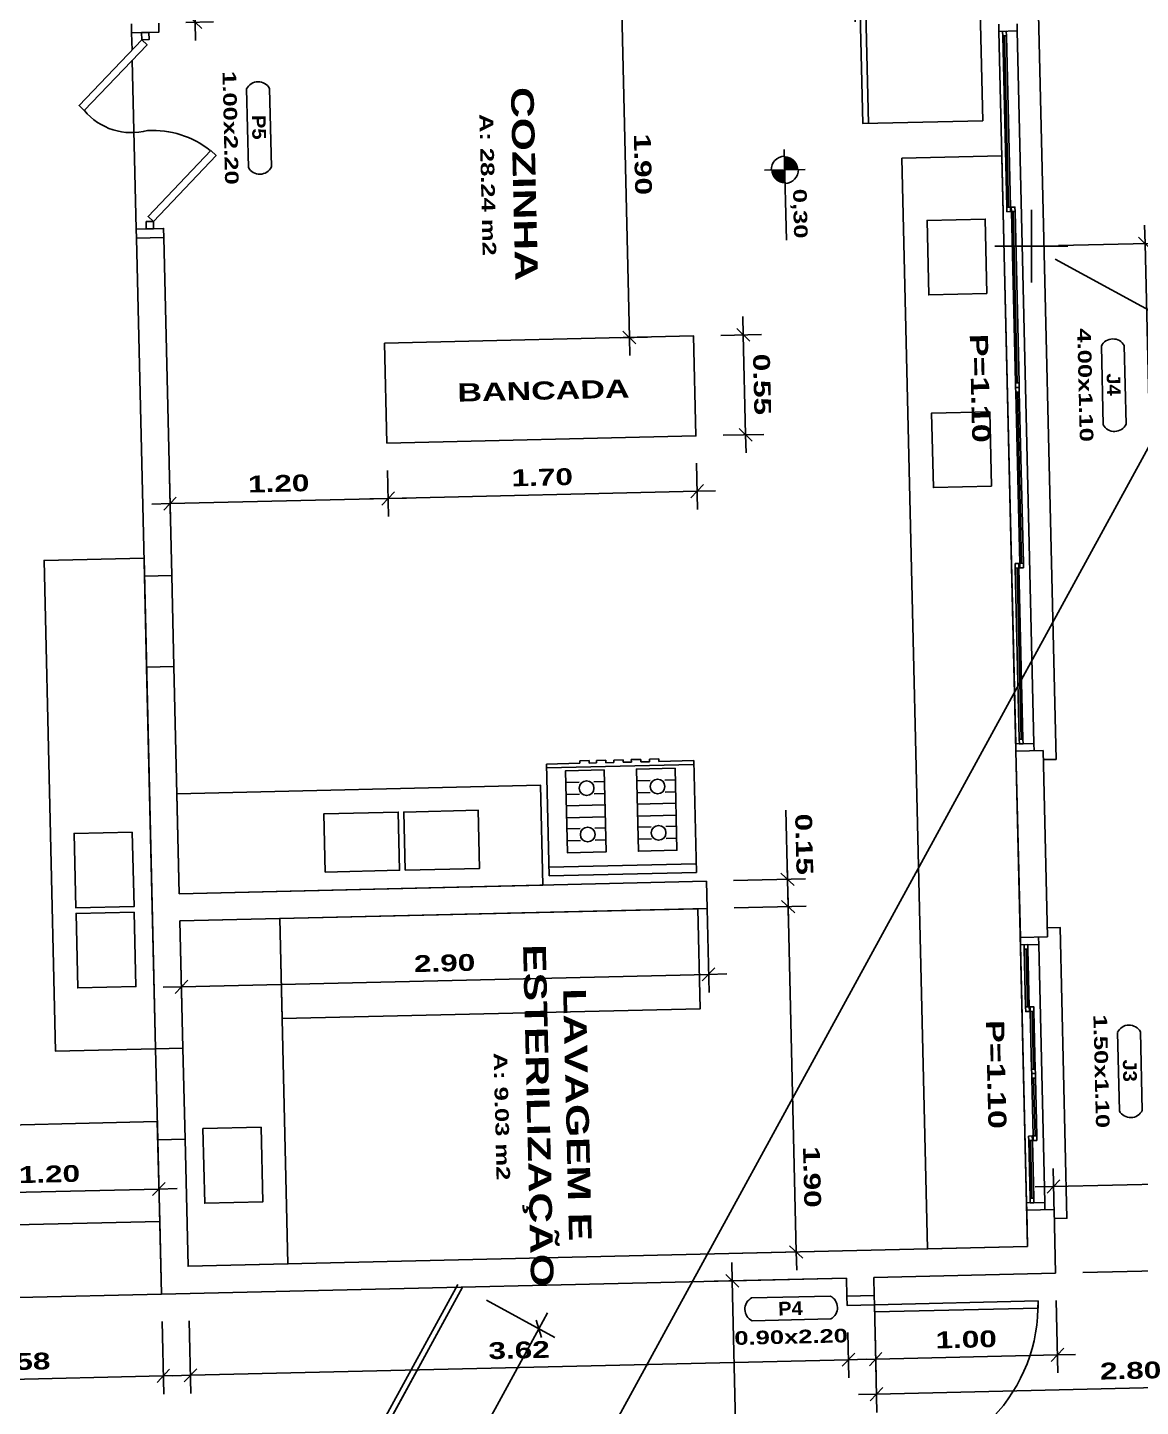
# Model space of a CAD drawing. Extents: x 346 to 515, y 162 to 297.
# Drawn here: x 474.21 to 480.33, y 215.43 to 223.02 of the extents above; entities that cross this region are included whole.
import ezdxf
from ezdxf.enums import TextEntityAlignment as Align

# ---------------------------------------------------------------- set-up
doc = ezdxf.new("R2010")
doc.units = 0
doc.header["$LTSCALE"] = 35
doc.linetypes.add('HIDDEN2', pattern=[4.7625, 3.175, -1.5875])
doc.layers.get('0').update_dxf_attribs({"linetype": 'CONTINUOUS'})
doc.layers.get('DEFPOINTS').update_dxf_attribs({"color": 2, "linetype": 'CONTINUOUS'})
for name, color, linetype in [('COBERTURA', 13, 'HIDDEN2'), ('COTA', 13, 'CONTINUOUS'), ('COTAS_100', 13, 'CONTINUOUS'), ('DIVISORIA', 2, 'CONTINUOUS'), ('EQUIP', 7, 'CONTINUOUS'), ('EQUIP_I', 13, 'CONTINUOUS'), ('ESPECARQ', 2, 'CONTINUOUS'), ('ESQUADRIA', 2, 'CONTINUOUS'), ('LPISO', 234, 'CONTINUOUS'), ('MOBIL_I', 10, 'CONTINUOUS'), ('PAREDE', 6, 'CONTINUOUS'), ('UNIDADE', 4, 'CONTINUOUS'), ('VIDRO', 5, 'CONTINUOUS')]:
    doc.layers.add(name, color=color, linetype=linetype)
doc.styles.add('REGUA100', font='cityb___.ttf', dxfattribs={"width": 1.4})
doc.styles.add('REGUA60', font='cityb___.ttf', dxfattribs={"width": 1.4})
doc.styles.add('REGUA80', font='cityb___.ttf', dxfattribs={"width": 1.4})
doc.dimstyles.get("Standard").update_dxf_attribs({"dimtxt": 0.18, "dimasz": 0.18, "dimexe": 0.18, "dimexo": 0.0625, "dimgap": 0.09, "dimtad": 0, "dimtih": 1, "dimtoh": 1, "dimdec": 4, "dimzin": 0, "dimdsep": 46, "dimtxsty": 'Standard', "dimcen": 0.09, "dimadec": 0, "dimazin": 0, "dimtfac": 1, "dimtdec": 4, "dimtofl": 0, "dimtmove": 0, "dimatfit": 3, "dimfxl": 1, "dimtolj": 1, "dimtzin": 0, "dimarcsym": 0})

# ---------------------------------------------------------------- blocks, each defined once
blk = doc.blocks.new('COTATR')
at = {"color": 6}
blk.add_line((-70.7, -70.7), (70.7, 70.7), dxfattribs=at)
at = {"color": 0, "linetype": 'ByBlock'}
blk.add_line((0, 0), (200, 0), dxfattribs=at)
blk = doc.blocks.new('*D35')
at = {"color": 0, "linetype": 'ByBlock'}
blk.add_line((433.2369, 223.7809), (431.5721, 225.294), dxfattribs=at)
at = {"layer": 'DEFPOINTS', "color": 0, "linetype": 'ByBlock'}
for p in [(431.5721, 225.294), (474.8759, 185.935)]:
    blk.add_point(p, dxfattribs=at)
at = {"color": 0, "linetype": 'ByBlock', "xscale": 0.001, "yscale": 0.001, "zscale": 0.001, "rotation": 137.7321252080714}
blk.add_blockref('COTATR', (431.5721, 225.294), dxfattribs=at)
at = {"color": 2, "linetype": 'ByBlock', "insert": (432.9218, 224.3283), "char_height": 0.185, "attachment_point": 5, "rotation": 317.73213, "style": 'REGUA60'}
blk.add_mtext('\\A1;R58.52', dxfattribs=at)
blk = doc.blocks.new('*D36')
at = {"color": 0, "linetype": 'ByBlock'}
blk.add_line((479.2284, 241.0492), (479.5051, 244.0187), dxfattribs=at)
at = {"layer": 'DEFPOINTS', "color": 0, "linetype": 'ByBlock'}
for p in [(479.5051, 244.0187), (474.1951, 187.0151)]:
    blk.add_point(p, dxfattribs=at)
at = {"color": 0, "linetype": 'ByBlock', "xscale": 0.001, "yscale": 0.001, "zscale": 0.001, "rotation": 84.67818173517274}
blk.add_blockref('COTATR', (479.5051, 244.0187), dxfattribs=at)
at = {"color": 2, "linetype": 'ByBlock', "insert": (479.0926, 241.6448), "char_height": 0.185, "attachment_point": 5, "rotation": 84.67818, "style": 'REGUA60'}
blk.add_mtext('\\A1;R57.25', dxfattribs=at)
blk = doc.blocks.new('INDESQ2')
at = {"color": 0, "linetype": 'ByBlock'}
for p, q in [((4.32, 2.96), (-4.32, 2.96)), ((-4.32, 0.44), (4.32, 0.44))]:
    blk.add_line(p, q, dxfattribs=at)
at = {"color": 0}
for centre, start, end in [((-3.67, 1.7), 117.3654, 242.6346), ((3.67, 1.7), 297.3654, 62.6346)]:
    blk.add_arc(centre, 1.42, start, end, dxfattribs=at)
at = {"style": 'REGUA60', "width": 1.4, "flags": 9}
blk.add_attdef('LOCAL', text='', height=1.5, dxfattribs=at).set_placement((-0.08, -4.35), align=Align.CENTER)
at = {"layer": 'ESPECARQ', "color": 0, "style": 'REGUA60'}
for tag, width, p in [('COD', 1.1, (-0.08, 0.95)), ('DIM', 1.4, (-0.08, -2.17))]:
    blk.add_attdef(tag, text='', height=1.5, dxfattribs=dict(at, width=width)).set_placement(p, align=Align.CENTER)
blk = doc.blocks.new('EQREFR32')
at = {"color": 0}
blk.add_lwpolyline([(30.5, -10), (-30.5, -10), (-30.5, -76), (30.5, -76)], close=True, dxfattribs=at)
at = {"layer": 'EQUIP_I'}
for p, q in [((-30.5, -73), (30.5, -73)), ((-30.5, -79), (-25.5, -79))]:
    blk.add_line(p, q, dxfattribs=at)
blk = doc.blocks.new('*D123')
at = {"color": 0, "linetype": 'ByBlock'}
for p, q in [((481.6646, 216.0588), (481.6786, 215.4668)), ((478.8689, 215.8429), (478.8793, 215.4008)), ((481.6757, 215.5667), (478.8775, 215.5008))]:
    blk.add_line(p, q, dxfattribs=at)
at = {"layer": 'DEFPOINTS', "color": 0, "linetype": 'ByBlock'}
for p in [(481.6611, 216.2088), (478.8654, 215.9928), (478.877, 215.5008)]:
    blk.add_point(p, dxfattribs=at)
at = {"color": 0, "linetype": 'ByBlock', "xscale": 0.0005, "yscale": 0.0005, "zscale": 0.0005}
for p, rotation in [((478.877, 215.5008), 181.3499029972141), ((481.6762, 215.5667), 1.349902997214087)]:
    blk.add_blockref('COTATR', p, dxfattribs=dict(at, rotation=rotation))
at = {"color": 2, "linetype": 'ByBlock', "insert": (480.2743, 215.6303), "char_height": 0.0925, "attachment_point": 5, "rotation": 1.3499, "style": 'REGUA60'}
blk.add_mtext('\\A1;2.80', dxfattribs=at)
blk = doc.blocks.new('*D124')
at = {"color": 0, "linetype": 'ByBlock'}
for p, q in [((475.0974, 215.904), (475.1068, 215.5048)), ((478.719, 215.8393), (478.7248, 215.5901)), ((475.105, 215.6048), (478.722, 215.69))]:
    blk.add_line(p, q, dxfattribs=at)
at = {"layer": 'DEFPOINTS', "color": 0, "linetype": 'ByBlock'}
for p in [(475.0939, 216.054), (478.7154, 215.9893), (478.7225, 215.6901)]:
    blk.add_point(p, dxfattribs=at)
at = {"color": 0, "linetype": 'ByBlock', "xscale": 0.0005, "yscale": 0.0005, "zscale": 0.0005}
for p, rotation in [((478.7225, 215.6901), 1.349902997214041), ((475.1045, 215.6048), 181.3499029972141)]:
    blk.add_blockref('COTATR', p, dxfattribs=dict(at, rotation=rotation))
at = {"color": 2, "linetype": 'ByBlock', "insert": (476.9112, 215.7427), "char_height": 0.0925, "attachment_point": 5, "rotation": 1.3499, "style": 'REGUA60'}
blk.add_mtext('\\A1;3.62', dxfattribs=at)
blk = doc.blocks.new('*D145')
at = {"color": 0, "linetype": 'ByBlock'}
for p, q in [((476.7321, 216.0176), (477.1076, 215.8124)), ((477.0196, 215.8599), (473.4357, 209.3002)), ((473.1477, 209.457), (473.5232, 209.2518))]:
    blk.add_line(p, q, dxfattribs=at)
at = {"layer": 'DEFPOINTS', "color": 0, "linetype": 'ByBlock'}
for p in [(476.6004, 216.0895), (473.016, 209.5289), (473.4354, 209.2998)]:
    blk.add_point(p, dxfattribs=at)
at = {"color": 0, "linetype": 'ByBlock', "xscale": 0.0005, "yscale": 0.0005, "zscale": 0.0005}
for p, rotation in [((477.0198, 215.8604), 61.34990299721299), ((473.4354, 209.2998), 241.349902997213)]:
    blk.add_blockref('COTATR', p, dxfattribs=dict(at, rotation=rotation))
at = {"color": 2, "linetype": 'ByBlock', "insert": (475.1424, 212.6266), "char_height": 0.0925, "attachment_point": 5, "rotation": 61.3499, "style": 'REGUA60'}
blk.add_mtext('\\A1;7.48', dxfattribs=at)
blk = doc.blocks.new('*D152')
at = {"color": 0, "linetype": 'ByBlock'}
for p, q in [((477.9448, 218.1717), (477.9557, 217.7096)), ((475.0456, 218.1034), (475.0565, 217.6413)), ((477.9528, 217.8096), (475.0546, 217.7413))]:
    blk.add_line(p, q, dxfattribs=at)
at = {"layer": 'DEFPOINTS', "color": 0, "linetype": 'ByBlock'}
for p in [(477.9413, 218.3217), (475.0421, 218.2534), (475.0541, 217.7413)]:
    blk.add_point(p, dxfattribs=at)
at = {"color": 0, "linetype": 'ByBlock', "xscale": 0.0005, "yscale": 0.0005, "zscale": 0.0005}
for p, rotation in [((477.9533, 217.8096), 1.349902997214087), ((475.0541, 217.7413), 181.3499029972141)]:
    blk.add_blockref('COTATR', p, dxfattribs=dict(at, rotation=rotation))
at = {"color": 2, "linetype": 'ByBlock', "insert": (476.5015, 217.8716), "char_height": 0.0925, "attachment_point": 5, "rotation": 1.3499, "style": 'REGUA60'}
blk.add_mtext('\\A1;2.90', dxfattribs=at)
blk = doc.blocks.new('*D154')
at = {"color": 0, "linetype": 'ByBlock'}
for p, q in [((478.0205, 221.3244), (478.2443, 221.3297)), ((478.1443, 221.3268), (478.1573, 220.778)), ((478.0335, 220.7746), (478.2573, 220.7798))]:
    blk.add_line(p, q, dxfattribs=at)
at = {"layer": 'DEFPOINTS', "color": 0, "linetype": 'ByBlock'}
for p in [(477.8706, 221.3209), (477.8835, 220.771), (478.1573, 220.7775)]:
    blk.add_point(p, dxfattribs=at)
at = {"color": 0, "linetype": 'ByBlock', "xscale": 0.0005, "yscale": 0.0005, "zscale": 0.0005}
for p, rotation in [((478.1443, 221.3273), 91.34990299721404), ((478.1573, 220.7775), 271.349902997214)]:
    blk.add_blockref('COTATR', p, dxfattribs=dict(at, rotation=rotation))
at = {"color": 2, "linetype": 'ByBlock', "insert": (478.247, 221.0547), "char_height": 0.0925, "attachment_point": 5, "rotation": 271.3499, "style": 'REGUA60'}
blk.add_mtext('\\A1;0.55', dxfattribs=at)
blk = doc.blocks.new('*D155')
at = {"color": 0, "linetype": 'ByBlock'}
for p, q in [((477.8871, 220.6211), (477.8931, 220.3672)), ((476.1876, 220.581), (476.1935, 220.3271)), ((477.8902, 220.4671), (476.1917, 220.4271))]:
    blk.add_line(p, q, dxfattribs=at)
at = {"layer": 'DEFPOINTS', "color": 0, "linetype": 'ByBlock'}
for p in [(477.8835, 220.771), (476.184, 220.731), (476.1912, 220.4271)]:
    blk.add_point(p, dxfattribs=at)
at = {"color": 0, "linetype": 'ByBlock', "xscale": 0.0005, "yscale": 0.0005, "zscale": 0.0005}
for p, rotation in [((476.1912, 220.4271), 181.3499029972141), ((477.8907, 220.4671), 1.349902997214087)]:
    blk.add_blockref('COTATR', p, dxfattribs=dict(at, rotation=rotation))
at = {"color": 2, "linetype": 'ByBlock', "insert": (477.0387, 220.5433), "char_height": 0.0925, "attachment_point": 5, "rotation": 1.3499, "style": 'REGUA60'}
blk.add_mtext('\\A1;1.70', dxfattribs=at)
blk = doc.blocks.new('*D156')
at = {"color": 0, "linetype": 'ByBlock'}
for p, q in [((474.9879, 220.5527), (474.9939, 220.2989)), ((476.1876, 220.581), (476.1935, 220.3271)), ((476.1907, 220.4271), (474.992, 220.3988))]:
    blk.add_line(p, q, dxfattribs=at)
at = {"layer": 'DEFPOINTS', "color": 0, "linetype": 'ByBlock'}
for p in [(474.9844, 220.7027), (476.184, 220.731), (474.9915, 220.3988)]:
    blk.add_point(p, dxfattribs=at)
at = {"color": 0, "linetype": 'ByBlock', "xscale": 0.0005, "yscale": 0.0005, "zscale": 0.0005}
for p, rotation in [((476.1912, 220.4271), 1.349902997214087), ((474.9915, 220.3988), 181.3499029972141)]:
    blk.add_blockref('COTATR', p, dxfattribs=dict(at, rotation=rotation))
at = {"color": 2, "linetype": 'ByBlock', "insert": (475.5891, 220.5092), "char_height": 0.0925, "attachment_point": 5, "rotation": 1.3499, "style": 'REGUA60'}
blk.add_mtext('\\A1;1.20', dxfattribs=at)
blk = doc.blocks.new('*D157')
at = {"color": 0, "linetype": 'ByBlock'}
for p, q in [((477.4259, 223.2109), (477.5731, 223.2144)), ((477.4732, 223.2115), (477.5179, 221.3131)), ((477.4707, 221.3114), (477.6179, 221.3149))]:
    blk.add_line(p, q, dxfattribs=at)
at = {"layer": 'DEFPOINTS', "color": 0, "linetype": 'ByBlock'}
for p in [(477.276, 223.2074), (477.3207, 221.3079), (477.5179, 221.3126)]:
    blk.add_point(p, dxfattribs=at)
at = {"color": 0, "linetype": 'ByBlock', "xscale": 0.0005, "yscale": 0.0005, "zscale": 0.0005}
for p, rotation in [((477.4732, 223.212), 91.34990299721404), ((477.5179, 221.3126), 271.349902997214)]:
    blk.add_blockref('COTATR', p, dxfattribs=dict(at, rotation=rotation))
at = {"color": 2, "linetype": 'ByBlock', "insert": (477.5918, 222.2646), "char_height": 0.0925, "attachment_point": 5, "rotation": 271.3499, "style": 'REGUA60'}
blk.add_mtext('\\A1;1.90', dxfattribs=at)
blk = doc.blocks.new('*D158')
at = {"color": 0, "linetype": 'ByBlock'}
for p, q in [((478.0948, 218.1753), (478.4907, 218.1846)), ((478.3908, 218.1818), (478.4355, 216.2833)), ((478.1395, 216.2758), (478.5355, 216.2851))]:
    blk.add_line(p, q, dxfattribs=at)
at = {"layer": 'DEFPOINTS', "color": 0, "linetype": 'ByBlock'}
for p in [(477.9448, 218.1717), (477.9896, 216.2723), (478.4355, 216.2828)]:
    blk.add_point(p, dxfattribs=at)
at = {"color": 0, "linetype": 'ByBlock', "xscale": 0.0005, "yscale": 0.0005, "zscale": 0.0005}
for p, rotation in [((478.3908, 218.1823), 91.34990299721404), ((478.4355, 216.2828), 271.349902997214)]:
    blk.add_blockref('COTATR', p, dxfattribs=dict(at, rotation=rotation))
at = {"color": 2, "linetype": 'ByBlock', "insert": (478.5221, 216.6951), "char_height": 0.0925, "attachment_point": 5, "rotation": 271.3499, "style": 'REGUA60'}
blk.add_mtext('\\A1;1.90', dxfattribs=at)
blk = doc.blocks.new('*D159')
at = {"color": 0, "linetype": 'ByBlock'}
for p, q in [((478.3872, 218.3322), (478.3782, 218.7135)), ((478.0912, 218.3252), (478.4872, 218.3346)), ((478.3907, 218.1828), (478.3872, 218.3317)), ((478.0948, 218.1753), (478.4907, 218.1846))]:
    blk.add_line(p, q, dxfattribs=at)
at = {"layer": 'DEFPOINTS', "color": 0, "linetype": 'ByBlock'}
for p in [(477.9413, 218.3217), (478.3872, 218.3322), (477.9448, 218.1717)]:
    blk.add_point(p, dxfattribs=at)
at = {"color": 0, "linetype": 'ByBlock', "xscale": 0.0005, "yscale": 0.0005, "zscale": 0.0005}
for p, rotation in [((478.3872, 218.3322), 91.34990299721404), ((478.3908, 218.1823), 271.349902997214)]:
    blk.add_blockref('COTATR', p, dxfattribs=dict(at, rotation=rotation))
at = {"color": 2, "linetype": 'ByBlock', "insert": (478.4789, 218.5254), "char_height": 0.0925, "attachment_point": 5, "rotation": 271.3499, "style": 'REGUA60'}
blk.add_mtext('\\A1;0.15', dxfattribs=at)
blk = doc.blocks.new('*D160')
at = {"color": 0, "linetype": 'ByBlock'}
for p, q in [((481.6544, 216.4928), (481.6475, 216.785)), ((479.8539, 216.4913), (479.848, 216.7426)), ((481.6493, 216.6851), (479.8508, 216.6427))]:
    blk.add_line(p, q, dxfattribs=at)
at = {"layer": 'DEFPOINTS', "color": 0, "linetype": 'ByBlock'}
for p in [(479.8503, 216.6427), (479.8575, 216.3413), (481.6579, 216.3428)]:
    blk.add_point(p, dxfattribs=at)
at = {"color": 0, "linetype": 'ByBlock', "xscale": 0.0005, "yscale": 0.0005, "zscale": 0.0005}
for p, rotation in [((479.8503, 216.6427), 181.3499029972141), ((481.6498, 216.6851), 1.349902997214087)]:
    blk.add_blockref('COTATR', p, dxfattribs=dict(at, rotation=rotation))
at = {"color": 2, "linetype": 'ByBlock', "insert": (480.7478, 216.7604), "char_height": 0.0925, "attachment_point": 5, "rotation": 1.3499, "style": 'REGUA60'}
blk.add_mtext('\\A1;1.80', dxfattribs=at)
blk = doc.blocks.new('*D161')
at = {"color": 0, "linetype": 'ByBlock'}
for p, q in [((475.0636, 223.7054), (475.2141, 223.709)), ((475.1297, 223.0473), (475.1141, 223.7061)), ((475.0792, 223.0456), (475.2297, 223.0491))]:
    blk.add_line(p, q, dxfattribs=at)
at = {"layer": 'DEFPOINTS', "color": 0, "linetype": 'ByBlock'}
for p in [(474.9137, 223.7019), (475.1141, 223.7066), (474.9292, 223.0421)]:
    blk.add_point(p, dxfattribs=at)
at = {"color": 0, "linetype": 'ByBlock', "xscale": 0.0005, "yscale": 0.0005, "zscale": 0.0005}
for p, rotation in [((475.1141, 223.7066), 91.34990299721404), ((475.1297, 223.0468), 271.349902997214)]:
    blk.add_blockref('COTATR', p, dxfattribs=dict(at, rotation=rotation))
at = {"color": 2, "linetype": 'ByBlock', "insert": (475.2181, 223.379), "char_height": 0.0925, "attachment_point": 5, "rotation": 271.3499, "style": 'REGUA60'}
blk.add_mtext('\\A1;0.66', dxfattribs=at)
blk = doc.blocks.new('*D162')
at = {"color": 0, "linetype": 'ByBlock'}
for p, q in [((473.7313, 216.572), (473.7283, 216.7005)), ((474.931, 216.6003), (474.928, 216.7288)), ((473.7311, 216.6006), (474.9298, 216.6288))]:
    blk.add_line(p, q, dxfattribs=at)
at = {"layer": 'DEFPOINTS', "color": 0, "linetype": 'ByBlock'}
for p in [(474.9303, 216.6288), (474.9345, 216.4504), (473.7348, 216.4221)]:
    blk.add_point(p, dxfattribs=at)
at = {"color": 0, "linetype": 'ByBlock', "xscale": 0.0005, "yscale": 0.0005, "zscale": 0.0005}
for p, rotation in [((473.7306, 216.6005), 181.3499029972141), ((474.9303, 216.6288), 1.349902997214041)]:
    blk.add_blockref('COTATR', p, dxfattribs=dict(at, rotation=rotation))
at = {"color": 2, "linetype": 'ByBlock', "insert": (474.3282, 216.7109), "char_height": 0.0925, "attachment_point": 5, "rotation": 1.3499, "style": 'REGUA60'}
blk.add_mtext('\\A1;1.20', dxfattribs=at)
blk = doc.blocks.new('*D176')
at = {"color": 0, "linetype": 'ByBlock'}
for p, q in [((473.3726, 215.8634), (473.382, 215.4642)), ((474.9475, 215.9005), (474.9569, 215.5013)), ((473.3802, 215.5642), (474.954, 215.6013))]:
    blk.add_line(p, q, dxfattribs=at)
at = {"layer": 'DEFPOINTS', "color": 0, "linetype": 'ByBlock'}
for p in [(473.3691, 216.0134), (474.9439, 216.0505), (474.9545, 215.6013)]:
    blk.add_point(p, dxfattribs=at)
at = {"color": 0, "linetype": 'ByBlock', "xscale": 0.0005, "yscale": 0.0005, "zscale": 0.0005}
for p, rotation in [((474.9545, 215.6013), 1.349902997216649), ((473.3797, 215.5642), 181.3499029972166)]:
    blk.add_blockref('COTATR', p, dxfattribs=dict(at, rotation=rotation))
at = {"color": 2, "linetype": 'ByBlock', "insert": (474.1648, 215.6793), "char_height": 0.0925, "attachment_point": 5, "rotation": 1.3499, "style": 'REGUA60'}
blk.add_mtext('\\A1;1.58', dxfattribs=at)
blk = doc.blocks.new('*D195')
at = {"color": 0, "linetype": 'ByBlock'}
for p, q in [((479.7285, 221.6148), (479.7285, 222.0148)), ((479.5285, 221.8148), (479.9285, 221.8148)), ((470.85, 208.8552), (471.816, 210.2652))]:
    blk.add_line(p, q, dxfattribs=at)
at = {"layer": 'DEFPOINTS', "color": 0, "linetype": 'ByBlock'}
for p in [(479.7285, 221.8148), (471.816, 210.2652)]:
    blk.add_point(p, dxfattribs=at)
at = {"color": 0, "linetype": 'ByBlock', "xscale": 0.0005, "yscale": 0.0005, "zscale": 0.0005, "rotation": 55.58548233269543}
blk.add_blockref('COTATR', (471.816, 210.2652), dxfattribs=at)
at = {"color": 2, "linetype": 'ByBlock', "insert": (470.9333, 209.1481), "char_height": 0.0925, "attachment_point": 5, "rotation": 55.58548, "style": 'REGUA60'}
blk.add_mtext('\\A1;R14.00', dxfattribs=at)
blk = doc.blocks.new('*D196')
at = {"color": 0, "linetype": 'ByBlock'}
for p, q in [((479.8784, 221.8183), (480.4535, 221.8319)), ((480.4867, 216.1816), (480.3536, 221.829)), ((480.0115, 216.1699), (480.5866, 216.1834))]:
    blk.add_line(p, q, dxfattribs=at)
at = {"layer": 'DEFPOINTS', "color": 0, "linetype": 'ByBlock'}
for p in [(480.3536, 221.8295), (479.7285, 221.8148), (479.8616, 216.1663)]:
    blk.add_point(p, dxfattribs=at)
at = {"color": 0, "linetype": 'ByBlock', "xscale": 0.0005, "yscale": 0.0005, "zscale": 0.0005}
for p, rotation in [((480.3536, 221.8295), 91.34990299721404), ((480.4867, 216.1811), 271.349902997214)]:
    blk.add_blockref('COTATR', p, dxfattribs=dict(at, rotation=rotation))
at = {"color": 2, "linetype": 'ByBlock', "insert": (480.5174, 219.0076), "char_height": 0.0925, "attachment_point": 5, "rotation": 271.3499, "style": 'REGUA60'}
blk.add_mtext('\\A1;CENTRO DO CIRCULO  5.65', dxfattribs=at)
blk = doc.blocks.new('INDUNI1')
at = {"color": 0, "style": 'REGUA100', "width": 1.4, "flags": 8}
for tag, p in [('NOME1', (0, 0)), ('NOME2', (0, -4.29))]:
    blk.add_attdef(tag, text='', height=2.5, dxfattribs=at).set_placement(p, align=Align.CENTER)
at = {"layer": 'ESPECARQ', "style": 'REGUA60', "width": 1.4}
blk.add_attdef('AREA', text='', height=1.5, dxfattribs=at).set_placement((0, -7.81), align=Align.CENTER)
at = {"layer": 'ESPECARQ', "style": 'REGUA60', "width": 1.4, "flags": 8}
for tag, p in [('PISO', (0, -10.31)), ('REVPAR', (0, -12.81)), ('PEDIR', (0, -15.31))]:
    blk.add_attdef(tag, text='', height=1.5, dxfattribs=at).set_placement(p, align=Align.CENTER)
blk = doc.blocks.new('*D197')
at = {"color": 0, "linetype": 'ByBlock'}
for p, q in [((479.8601, 221.7429), (480.7768, 221.242)), ((480.6888, 221.2895), (473.9769, 209.0045)), ((473.1477, 209.457), (474.0644, 208.9561))]:
    blk.add_line(p, q, dxfattribs=at)
at = {"layer": 'DEFPOINTS', "color": 0, "linetype": 'ByBlock'}
for p in [(479.7285, 221.8148), (473.016, 209.5289), (473.9767, 209.004)]:
    blk.add_point(p, dxfattribs=at)
at = {"color": 0, "linetype": 'ByBlock', "xscale": 0.0005, "yscale": 0.0005, "zscale": 0.0005}
for p, rotation in [((480.6891, 221.2899), 61.34990299721379), ((473.9767, 209.004), 241.3499029972139)]:
    blk.add_blockref('COTATR', p, dxfattribs=dict(at, rotation=rotation))
at = {"color": 2, "linetype": 'ByBlock', "insert": (477.2479, 215.1934), "char_height": 0.0925, "attachment_point": 5, "rotation": 61.3499, "style": 'REGUA60'}
blk.add_mtext('\\A1;14.00', dxfattribs=at)
blk = doc.blocks.new('*D201')
at = {"color": 0, "linetype": 'ByBlock'}
for p, q in [((478.8654, 215.9928), (478.8748, 215.5936)), ((479.8651, 216.0164), (479.8745, 215.6172)), ((478.8729, 215.6936), (479.8717, 215.7171))]:
    blk.add_line(p, q, dxfattribs=at)
at = {"layer": 'DEFPOINTS', "color": 0, "linetype": 'ByBlock'}
for p in [(478.8619, 216.1428), (479.8616, 216.1663), (479.8722, 215.7172)]:
    blk.add_point(p, dxfattribs=at)
at = {"color": 0, "linetype": 'ByBlock', "xscale": 0.0005, "yscale": 0.0005, "zscale": 0.0005}
for p, rotation in [((478.8724, 215.6936), 181.3499029972141), ((479.8722, 215.7172), 1.349902997214041)]:
    blk.add_blockref('COTATR', p, dxfattribs=dict(at, rotation=rotation))
at = {"color": 2, "linetype": 'ByBlock', "insert": (479.37, 215.8016), "char_height": 0.0925, "attachment_point": 5, "rotation": 1.3499, "style": 'REGUA60'}
blk.add_mtext('\\A1;1.00', dxfattribs=at)
blk = doc.blocks.new('NIVELPB')
at = {"linetype": 'ByBlock'}
for p, q in [((0, -2.25), (0, 2.25)), ((-2.25, 0), (7.75, 0))]:
    blk.add_line(p, q, dxfattribs=at)
at = {"linetype": 'ByBlock', "const_width": 1.5}
for points in [[(-0.75, 0, -0.414214), (0, 0.75, -0.618034)], [(0, -0.75, 0.414214), (0.75, 0, 0.618034)]]:
    blk.add_lwpolyline(points, format="xyb", dxfattribs=at)
at = {"linetype": 'ByBlock'}
for start, end in [(180, 270), (0, 90)]:
    blk.add_arc((0, 0), 1.5, start, end, dxfattribs=at)
at = {"color": 0, "linetype": 'ByBlock', "style": 'REGUA60', "width": 1.4}
blk.add_attdef('COTAPISO', (2.12, 0.85), '', height=1.5, dxfattribs=at)
blk = doc.blocks.new('*D203')
at = {"color": 0, "linetype": 'ByBlock'}
for p, q in [((478.7119, 216.1393), (477.9837, 216.1221)), ((478.1261, 214.3255), (478.0837, 216.124)), ((478.7543, 214.3398), (478.0261, 214.3226))]:
    blk.add_line(p, q, dxfattribs=at)
at = {"layer": 'DEFPOINTS', "color": 0, "linetype": 'ByBlock'}
for p in [(478.8619, 216.1428), (478.0837, 216.1245), (478.9043, 214.3433)]:
    blk.add_point(p, dxfattribs=at)
at = {"color": 0, "linetype": 'ByBlock', "xscale": 0.0005, "yscale": 0.0005, "zscale": 0.0005}
for p, rotation in [((478.0837, 216.1245), 91.34990299721404), ((478.1261, 214.325), 271.349902997214)]:
    blk.add_blockref('COTATR', p, dxfattribs=dict(at, rotation=rotation))
at = {"color": 2, "linetype": 'ByBlock', "insert": (478.2002, 215.2269), "char_height": 0.09, "attachment_point": 5, "rotation": 271.3499, "style": 'REGUA60'}
blk.add_mtext('\\A1;1.80', dxfattribs=at)

msp = doc.modelspace()

# ---------------------------------------------------------------- linework, layer by layer
at = {"layer": 'COBERTURA', "ltscale": 0.005}
msp.add_arc((479.72847, 221.81478), 15, 91.349903, 245.172457, dxfattribs=at)
at = {"layer": 'COTA'}
msp.add_line((476.60045, 216.0895), (475.91417, 214.83339), dxfattribs=at)
at = {"layer": 'DIVISORIA'}
msp.add_lwpolyline([(472.91445, 220.23898), (472.40509, 220.51726), (472.71389, 221.43219), (472.63979, 222.69802), (473.18654, 222.71091), (473.18301, 222.86087), (472.48097, 222.84432), (472.56244, 221.45253), (472.22272, 220.44598), (472.71089, 220.17926), (471.65608, 218.24862), (471.26118, 218.46438, 0.4142136), (471.50004, 217.65016), (471.7158, 218.04507), (473.5148, 217.06217), (473.14382, 216.38315, 0.5773503), (473.3691, 216.01335), (474.94394, 216.05046), (474.93451, 216.45035), (473.73485, 216.42208), (473.71836, 217.12189), (471.78772, 218.1767)], format="xyb", close=True, dxfattribs=at)
at = {"layer": 'EQUIP', "color": 0}
for p, q in [((477.24532, 218.97049), (477.06206, 218.96617)), ((477.06206, 218.96617), (477.07655, 218.35134)), ((477.2967, 218.98549), (477.245, 218.98427)), ((477.245, 218.98427), (477.24532, 218.97049)), ((477.29702, 218.97171), (477.2967, 218.98549)), ((477.33744, 218.97266), (477.29702, 218.97171)), ((477.38881, 218.98766), (477.33711, 218.98645)), ((477.33711, 218.98645), (477.33744, 218.97266)), ((477.38914, 218.97388), (477.38881, 218.98766)), ((477.43234, 218.9749), (477.38914, 218.97388)), ((477.48372, 218.9899), (477.43202, 218.98868)), ((477.43202, 218.98868), (477.43234, 218.9749)), ((477.48404, 218.97612), (477.48372, 218.9899)), ((477.52859, 218.97717), (477.48404, 218.97612)), ((477.57996, 218.99217), (477.52826, 218.99095)), ((477.52826, 218.99095), (477.52859, 218.97717)), ((477.58029, 218.97838), (477.57996, 218.99217)), ((477.62894, 218.97953), (477.58029, 218.97838)), ((477.68032, 218.99453), (477.62862, 218.99331)), ((477.62862, 218.99331), (477.62894, 218.97953)), ((477.68064, 218.98075), (477.68032, 218.99453)), ((477.87184, 218.98525), (477.68064, 218.98075)), ((477.88633, 218.37043), (477.87184, 218.98525)), ((477.07655, 218.35134), (477.88633, 218.37043))]:
    msp.add_line(p, q, dxfattribs=at)
at = {"layer": 'EQUIP'}
for points in [[(479.70808, 216.31277), (479.56673, 222.31111), (479.01689, 222.29815), (479.15823, 216.29981)], [(476.18402, 220.73098), (476.17106, 221.28082), (477.87059, 221.32087), (477.88355, 220.77102)], [(474.91213, 217.40009), (474.84853, 220.09934), (474.29868, 220.08638), (474.36229, 217.38713)], [(475.04207, 218.25339), (475.02911, 218.80324), (477.02856, 218.85035), (477.04151, 218.3005)], [(475.59545, 218.11639), (475.60841, 217.56654), (477.90777, 217.62072), (477.89481, 218.17057)], [(474.93451, 216.45035), (474.92156, 217.0002), (473.72189, 216.97193), (473.73485, 216.42208)]]:
    msp.add_lwpolyline(points, close=True, dxfattribs=at)
msp.add_lwpolyline([(475.06209, 217.40362), (475.0456, 218.10343), (475.59545, 218.11639), (475.64021, 216.21691), (475.09036, 216.20396), (475.07387, 216.90376)], dxfattribs=at)
at = {"layer": 'EQUIP_I'}
for p, q in [((477.87034, 218.964), (477.06456, 218.94501)), ((477.38032, 218.86973), (477.32225, 218.86836)), ((477.63144, 218.87564), (477.55837, 218.87392)), ((477.77031, 218.87892), (477.71225, 218.87755)), ((477.24145, 218.86645), (477.16838, 218.86473)), ((477.24299, 218.80094), (477.16992, 218.79922)), ((477.38187, 218.80422), (477.3238, 218.80285)), ((477.63298, 218.81013), (477.55992, 218.80841)), ((477.77186, 218.81341), (477.71379, 218.81204)), ((477.38335, 218.74144), (477.1714, 218.73645)), ((477.77334, 218.75063), (477.5614, 218.74564)), ((477.3849, 218.67546), (477.17296, 218.67047)), ((477.77489, 218.68465), (477.56295, 218.67966)), ((477.24745, 218.61153), (477.17439, 218.6098)), ((477.38633, 218.6148), (477.32826, 218.61343)), ((477.63744, 218.62072), (477.56438, 218.61899)), ((477.77632, 218.62399), (477.71825, 218.62262)), ((477.249, 218.54601), (477.17593, 218.54429)), ((477.38787, 218.54929), (477.32981, 218.54792)), ((477.63899, 218.5552), (477.56592, 218.55348)), ((477.77786, 218.55848), (477.7198, 218.55711)), ((477.88322, 218.41742), (477.07744, 218.39843))]:
    msp.add_line(p, q, dxfattribs=at)
for points in [[(479.48455, 221.55396), (479.47489, 221.96385), (479.15498, 221.95631), (479.16464, 221.54642)], [(479.50952, 220.49417), (479.49986, 220.90406), (479.17995, 220.89652), (479.18961, 220.48663)], [(475.00084, 220.0029), (475.01262, 219.50304), (474.86266, 219.49951), (474.85088, 219.99937)], [(477.76878, 218.94382), (477.55684, 218.93882), (477.56749, 218.48695), (477.77943, 218.49194)], [(477.37879, 218.93463), (477.16685, 218.92963), (477.1775, 218.47776), (477.38944, 218.48275)], [(475.84449, 218.37232), (476.25438, 218.38198), (476.24684, 218.70189), (475.83695, 218.69224)], [(476.28437, 218.38269), (476.69425, 218.39235), (476.68672, 218.71226), (476.27683, 218.7026)], [(474.78401, 218.5924), (474.79367, 218.18252), (474.47376, 218.17498), (474.4641, 218.58486)], [(474.79438, 218.15252), (474.80404, 217.74264), (474.48412, 217.7351), (474.47447, 218.14499)], [(475.06209, 217.40362), (475.07387, 216.90376), (474.92391, 216.90023), (474.91213, 217.40009)], [(475.17255, 216.9611), (475.18221, 216.55122), (475.50212, 216.55876), (475.49246, 216.96864)]]:
    msp.add_lwpolyline(points, close=True, dxfattribs=at)
for centre in [(477.28264, 218.83383), (477.67263, 218.84302), (477.28865, 218.5789), (477.67864, 218.58809)]:
    msp.add_circle(centre, 0.04042, dxfattribs=at)
at = {"layer": 'ESPECARQ'}
for points in [[(474.87542, 222.99077), (474.87636, 222.95078), (474.83637, 222.94984), (474.83543, 222.98983)], [(474.85993, 221.95012), (474.86087, 221.91013), (474.90086, 221.91107), (474.89992, 221.95106)]]:
    msp.add_lwpolyline(points, close=True, dxfattribs=at)
at = {"layer": 'ESQUADRIA', "color": 1}
for p, q in [((479.5506, 222.99591), (479.64294, 219.077)), ((479.57118, 222.97139), (479.59338, 222.02915)), ((479.59117, 222.97186), (479.61338, 222.02963)), ((479.65057, 222.99827), (479.74292, 219.07936)), ((479.61896, 222.00475), (479.64117, 221.06251)), ((479.63896, 222.00522), (479.66116, 221.06298)), ((479.64235, 221.01253), (479.66455, 220.07029)), ((479.66234, 221.013), (479.68454, 220.07076)), ((479.64015, 220.04471), (479.66235, 219.10247)), ((479.66014, 220.04518), (479.68234, 219.10294)), ((479.66897, 217.97231), (479.70243, 216.55271)), ((479.76895, 217.97467), (479.8024, 216.55506)), ((479.68956, 217.94779), (479.69704, 217.63038)), ((479.70955, 217.94826), (479.71703, 217.63085)), ((479.72262, 217.60597), (479.7301, 217.28856)), ((479.74261, 217.60644), (479.75009, 217.28903)), ((479.73128, 217.23858), (479.73876, 216.92116)), ((479.75127, 217.23905), (479.75875, 216.92163)), ((479.71435, 216.89558), (479.72183, 216.57817)), ((479.73435, 216.89605), (479.74183, 216.57864))]:
    msp.add_line(p, q, dxfattribs=at)
at = {"layer": 'ESQUADRIA'}
for points in [[(474.77927, 223.03852), (474.78045, 222.98854), (474.9304, 222.99207), (474.92923, 223.04205)], [(479.54965, 223.0359), (479.5506, 222.99591), (479.65057, 222.99827), (479.64963, 223.03826)], [(479.69843, 223.08942), (479.76841, 223.09107), (479.865, 218.99221), (479.79502, 218.99056)], [(474.80707, 221.85885), (474.80589, 221.90883), (474.95585, 221.91237), (474.95702, 221.86238)], [(479.64389, 219.03701), (479.64294, 219.077), (479.74292, 219.07936), (479.74386, 219.03937)], [(479.81681, 218.06582), (479.88679, 218.06747), (479.92449, 216.46791), (479.85451, 216.46626)], [(479.66803, 218.0123), (479.66897, 217.97231), (479.76895, 217.97467), (479.768, 218.01466)], [(479.70337, 216.51272), (479.70243, 216.55271), (479.8024, 216.55506), (479.80334, 216.51507)], [(478.86421, 216.04282), (478.86538, 215.99283), (478.71543, 215.9893), (478.71425, 216.03928)]]:
    msp.add_lwpolyline(points, dxfattribs=at)
for points in [[(479.57059, 222.99639), (479.57118, 222.97139), (479.59117, 222.97186), (479.59058, 222.99686)], [(474.83637, 222.94984), (474.49125, 222.58806), (474.52019, 222.56045), (474.86532, 222.92223)], [(475.2161, 222.34046), (474.87098, 221.97867), (474.89992, 221.95106), (475.24505, 222.31285)], [(479.61397, 222.00463), (479.61338, 222.02963), (479.59338, 222.02915), (479.59397, 222.00416)], [(479.61838, 222.02974), (479.61896, 222.00475), (479.63896, 222.00522), (479.63837, 222.03021)], [(479.66175, 221.03799), (479.66116, 221.06298), (479.64117, 221.06251), (479.64176, 221.03752)], [(479.64176, 221.03752), (479.64235, 221.01253), (479.66234, 221.013), (479.66175, 221.03799)], [(479.63956, 220.0697), (479.64015, 220.04471), (479.66014, 220.04518), (479.65955, 220.07017)], [(479.68513, 220.04577), (479.68454, 220.07076), (479.66455, 220.07029), (479.66514, 220.04529)], [(479.68293, 219.07794), (479.68234, 219.10294), (479.66235, 219.10247), (479.66294, 219.07747)], [(479.68897, 217.97278), (479.68956, 217.94779), (479.70955, 217.94826), (479.70896, 217.97325)], [(479.71762, 217.60586), (479.71703, 217.63085), (479.69704, 217.63038), (479.69763, 217.60538)], [(479.72203, 217.63097), (479.72262, 217.60597), (479.74261, 217.60644), (479.74203, 217.63144)], [(479.75068, 217.26404), (479.75009, 217.28903), (479.7301, 217.28856), (479.73069, 217.26357)], [(479.73069, 217.26357), (479.73128, 217.23858), (479.75127, 217.23905), (479.75068, 217.26404)], [(479.71376, 216.92057), (479.71435, 216.89558), (479.73435, 216.89605), (479.73376, 216.92105)], [(479.75934, 216.89664), (479.75875, 216.92163), (479.73876, 216.92116), (479.73935, 216.89617)], [(479.74242, 216.55365), (479.74183, 216.57864), (479.72183, 216.57817), (479.72242, 216.55318)], [(478.86538, 215.99283), (479.76513, 216.01403), (479.76608, 215.97404), (478.86633, 215.95284)]]:
    msp.add_lwpolyline(points, close=True, dxfattribs=at)
at = {"layer": 'LPISO'}
for p, q in [((474.78268, 222.89356), (474.78045, 222.98854)), ((474.80589, 221.90883), (474.78402, 222.83701))]:
    msp.add_line(p, q, dxfattribs=at)
at = {"layer": 'MOBIL_I'}
for centre, radius, start, end in [((474.78067, 222.77908), 0.34007, 220.008273, 284.906299), ((474.89849, 221.94838), 0.50298, 51.455796, 93.458776), ((478.86538, 215.99283), 0.9, 271.349903, 1.349903)]:
    msp.add_arc(centre, radius, start, end, dxfattribs=at)
at = {"layer": 'PAREDE'}
for p, q in [((474.80707, 221.85885), (474.95702, 221.86238)), ((474.80707, 221.85885), (474.85088, 219.99937)), ((474.95702, 221.86238), (475.00084, 220.0029)), ((475.00084, 220.0029), (474.85088, 219.99937)), ((475.01262, 219.50304), (474.86266, 219.49951)), ((474.86266, 219.49951), (474.91213, 217.40009)), ((475.01262, 219.50304), (475.04207, 218.25339)), ((479.64389, 219.03701), (479.79384, 219.04055)), ((479.64389, 219.03701), (479.66803, 218.0123)), ((479.79384, 219.04055), (479.81799, 218.01583)), ((477.94126, 218.32171), (475.04207, 218.25339)), ((477.94126, 218.32171), (477.9448, 218.17175)), ((477.9448, 218.17175), (475.0456, 218.10343)), ((475.0456, 218.10343), (475.06209, 217.40362)), ((479.66803, 218.0123), (479.81799, 218.01583)), ((475.06209, 217.40362), (474.91213, 217.40009)), ((475.07387, 216.90376), (474.92391, 216.90023)), ((474.92391, 216.90023), (474.94394, 216.05046)), ((475.07387, 216.90376), (475.09036, 216.20396)), ((479.70337, 216.51272), (479.85333, 216.51625)), ((479.85333, 216.51625), (479.86157, 216.16635)), ((479.70337, 216.51272), (479.70808, 216.31277)), ((479.70808, 216.31277), (475.09036, 216.20396)), ((478.71189, 216.13926), (474.94394, 216.05046)), ((478.71189, 216.13926), (478.71425, 216.03928)), ((479.86157, 216.16635), (478.86185, 216.14279)), ((478.86185, 216.14279), (478.86421, 216.04282)), ((478.86421, 216.04282), (478.71425, 216.03928))]:
    msp.add_line(p, q, dxfattribs=at)
at = {"layer": 'VIDRO'}
for p, q in [((479.58118, 222.97163), (479.60338, 222.02939)), ((479.62896, 222.00499), (479.65117, 221.06275)), ((479.65234, 221.01276), (479.67455, 220.07052)), ((479.65014, 220.04494), (479.67235, 219.1027)), ((479.69956, 217.94802), (479.70704, 217.63061)), ((479.73262, 217.60621), (479.7401, 217.2888)), ((479.74127, 217.23881), (479.74875, 216.9214)), ((479.72435, 216.89582), (479.73183, 216.5784))]:
    msp.add_line(p, q, dxfattribs=at)
for points in [[(473.04964, 209.65296), (473.9569, 211.31354, -0.9580823), (475.90173, 214.87318), (476.57412, 216.10388)], [(473.07597, 209.63858), (473.99711, 211.32456, -0.9719557), (475.91417, 214.83339), (476.60045, 216.0895)]]:
    msp.add_lwpolyline(points, format="xyb", dxfattribs=at)

# ---------------------------------------------------------------- block references
at = {"layer": 'COTA', "color": 2, "xscale": 0.05, "yscale": 0.05, "zscale": 0.05, "rotation": 271.349902997214}
msp.add_blockref('NIVELPB', (478.37251, 222.2346), dxfattribs=at).add_auto_attribs({'COTAPISO': '0,30'})
at = {"layer": 'EQUIP', "xscale": 0.01, "yscale": 0.01, "zscale": 0.01, "rotation": 271.349902997214}
msp.add_blockref('EQREFR32', (479.55494, 222.81161), dxfattribs=at)
at = {"layer": 'ESPECARQ', "xscale": 0.05, "yscale": 0.05, "zscale": 0.05}
for p, rotation, values in [((475.39568, 222.46288), 271.349902997214, {'COD': 'P5', 'DIM': '1.00x2.20'}), ((480.09663, 221.04824), 271.349902997214, {'COD': 'J4', 'DIM': '4.00x1.10'}), ((480.18556, 217.27429), 271.349902997214, {'COD': 'J3', 'DIM': '1.50x1.10'}), ((478.40963, 215.88728), 1.349902997214041, {'COD': 'P4', 'DIM': '0.90x2.20'})]:
    msp.add_blockref('INDESQ2', p, dxfattribs=dict(at, rotation=rotation)).add_auto_attribs(values)
at = {"layer": 'UNIDADE', "xscale": 0.05, "yscale": 0.05, "zscale": 0.05, "rotation": 271.349902997214}
for p, values in [((477.09251, 222.16068), {'NOME2': 'COZINHA', 'AREA': 'A: 28.24 m2'}), ((477.16968, 217.03651), {'NOME1': 'LAVAGEM E', 'NOME2': 'ESTERILIZAÇÃO', 'AREA': 'A: 9.03 m2'})]:
    msp.add_blockref('INDUNI1', p, dxfattribs=at).add_auto_attribs(values)

# ---------------------------------------------------------------- texts
at = {"layer": 'ESPECARQ', "style": 'REGUA80', "width": 1.4}
for s, rotation, p in [('P=1.10', 271.349903, (479.44681, 221.03292)), ('BANCADA', 1.349903, (477.0451, 221.02083)), ('P=1.10', 271.349903, (479.53574, 217.25897))]:
    msp.add_text(s, height=0.1, rotation=rotation, dxfattribs=at).set_placement(p, align=Align.MIDDLE)

# ---------------------------------------------------------------- dimensions: what is measured, and where the dimension line sits
at = {"layer": 'COTA'}
for base, p1, p2, angle, override, picture, middle in [((475.11414, 223.7066), (474.92923, 223.04205), (474.91368, 223.70187), 271.349903, {"dimscale": 0.05, "dimtxt": 1.85, "dimasz": 0.01, "dimexe": 2, "dimexo": 3, "dimgap": 0.98, "dimtad": 1, "dimtih": 0, "dimtoh": 0, "dimdec": 2, "dimrnd": 0.005, "dimlunit": 6, "dimtxsty": 'REGUA60', "dimblk": 'COTATR', "dimcen": 4, "dimdle": 4, "dimclrt": 2, "dimaunit": 1}, '*D161', (475.21811, 223.37895)), ((477.51793, 221.31256), (477.27598, 223.20739), (477.32074, 221.30792), 271.349903, {"dimscale": 0.05, "dimtxt": 1.85, "dimasz": 0.01, "dimexe": 2, "dimexo": 3, "dimgap": 0.98, "dimtad": 1, "dimtih": 0, "dimtoh": 0, "dimdec": 2, "dimrnd": 0.005, "dimlunit": 6, "dimtxsty": 'REGUA60', "dimblk": 'COTATR', "dimcen": 4, "dimdle": 4, "dimclrt": 2, "dimaunit": 1}, '*D157', (477.59176, 222.26456)), ((478.15729, 220.77748), (477.87059, 221.32087), (477.88355, 220.77102), 271.349903, {"dimscale": 0.05, "dimtxt": 1.85, "dimasz": 0.01, "dimexe": 2, "dimexo": 3, "dimgap": 0.98, "dimtad": 1, "dimtih": 0, "dimtoh": 0, "dimdec": 2, "dimrnd": 0.005, "dimlunit": 6, "dimtxsty": 'REGUA60', "dimblk": 'COTATR', "dimcen": 4, "dimdle": 4, "dimclrt": 2, "dimaunit": 1}, '*D154', (478.24701, 221.05467)), ((476.19118, 220.4271), (477.88355, 220.77102), (476.18402, 220.73098), 1.349903, {"dimscale": 0.05, "dimtxt": 1.85, "dimasz": 0.01, "dimexe": 2, "dimexo": 3, "dimgap": 0.98, "dimtad": 1, "dimtih": 0, "dimtoh": 0, "dimdec": 2, "dimrnd": 0.005, "dimlunit": 6, "dimtxsty": 'REGUA60', "dimblk": 'COTATR', "dimcen": 4, "dimdle": 4, "dimclrt": 2, "dimaunit": 1}, '*D155', (477.03868, 220.54333)), ((474.99151, 220.39883), (476.18402, 220.73098), (474.98435, 220.70271), 1.349903, {"dimscale": 0.05, "dimtxt": 1.85, "dimasz": 0.01, "dimexe": 2, "dimexo": 3, "dimgap": 0.98, "dimtad": 1, "dimtih": 0, "dimtoh": 0, "dimdec": 2, "dimrnd": 0.005, "dimlunit": 6, "dimtxsty": 'REGUA60', "dimblk": 'COTATR', "dimcen": 4, "dimdle": 4, "dimclrt": 2, "dimaunit": 1}, '*D156', (475.58908, 220.50917)), ((478.38722, 218.33222), (477.9448, 218.17175), (477.94126, 218.32171), 271.349903, {"dimscale": 0.05, "dimtxt": 1.85, "dimasz": 0.01, "dimexe": 2, "dimexo": 3, "dimgap": 0.98, "dimtad": 1, "dimtih": 0, "dimtoh": 0, "dimdec": 2, "dimrnd": 0.005, "dimlunit": 6, "dimtxsty": 'REGUA60', "dimblk": 'COTATR', "dimcen": 4, "dimdle": 4, "dimclrt": 2, "dimaunit": 1}, '*D159', (478.47893, 218.52536)), ((475.05414, 217.74125), (477.94126, 218.32171), (475.04207, 218.25339), 1.349903, {"dimscale": 0.05, "dimtxt": 1.85, "dimasz": 0.01, "dimexe": 2, "dimexo": 3, "dimgap": 0.98, "dimtad": 1, "dimtih": 0, "dimtoh": 0, "dimdec": 2, "dimrnd": 0.005, "dimlunit": 6, "dimtxsty": 'REGUA60', "dimblk": 'COTATR', "dimcen": 4, "dimdle": 4, "dimclrt": 2, "dimaunit": 1}, '*D152', (476.50147, 217.87161)), ((479.85035, 216.64266), (481.65791, 216.34281), (479.85745, 216.3413), 1.349903, {"dimscale": 0.05, "dimtxt": 1.85, "dimasz": 0.01, "dimexe": 2, "dimexo": 3, "dimgap": 0.98, "dimtad": 1, "dimtih": 0, "dimtoh": 0, "dimdec": 2, "dimrnd": 0.005, "dimlunit": 6, "dimtxsty": 'REGUA60', "dimblk": 'COTATR', "dimcen": 4, "dimdle": 4, "dimclrt": 2, "dimaunit": 1}, '*D160', (480.74782, 216.76041)), ((474.93031, 216.62881), (473.73485, 216.42208), (474.93451, 216.45035), 1.349903, {"dimscale": 0.05, "dimtxt": 1.85, "dimasz": 0.01, "dimexe": 2, "dimexo": 3, "dimgap": 0.98, "dimtad": 1, "dimtih": 0, "dimtoh": 0, "dimdec": 2, "dimrnd": 0.005, "dimlunit": 6, "dimtxsty": 'REGUA60', "dimblk": 'COTATR', "dimcen": 4, "dimdle": 4, "dimclrt": 2, "dimaunit": 1}, '*D162', (474.32821, 216.71088)), ((478.08369, 216.12445), (478.90426, 214.34329), (478.86185, 216.14279), 271.349903, {"dimscale": 0.05, "dimtxt": 1.8, "dimasz": 0.01, "dimexe": 2, "dimexo": 3, "dimgap": 0.98, "dimtad": 1, "dimtih": 0, "dimtoh": 0, "dimdec": 2, "dimrnd": 0.005, "dimlunit": 6, "dimtxsty": 'REGUA60', "dimblk": 'COTATR', "dimcen": 4, "dimdle": 4, "dimclrt": 2, "dimaunit": 1}, '*D203', (478.20016, 215.22695)), ((479.87216, 215.71715), (478.86185, 216.14279), (479.86157, 216.16635), 1.349903, {"dimscale": 0.05, "dimtxt": 1.85, "dimasz": 0.01, "dimexe": 2, "dimexo": 3, "dimgap": 0.98, "dimtad": 1, "dimtih": 0, "dimtoh": 0, "dimdec": 2, "dimrnd": 0.005, "dimlunit": 6, "dimtxsty": 'REGUA60', "dimblk": 'COTATR', "dimcen": 4, "dimdle": 4, "dimclrt": 2, "dimaunit": 1}, '*D201', (479.37003, 215.80158)), ((478.87698, 215.50078), (481.66107, 216.20875), (478.86538, 215.99283), 1.349903, {"dimscale": 0.05, "dimtxt": 1.85, "dimasz": 0.01, "dimexe": 2, "dimexo": 3, "dimgap": 0.98, "dimtad": 1, "dimtih": 0, "dimtoh": 0, "dimdec": 2, "dimlunit": 6, "dimtxsty": 'REGUA60', "dimblk": 'COTATR', "dimcen": 4, "dimdle": 4, "dimclrt": 2, "dimaunit": 1}, '*D123', (480.27432, 215.63031)), ((478.72248, 215.69006), (475.0939, 216.054), (478.71543, 215.9893), 1.349903, {"dimscale": 0.05, "dimtxt": 1.85, "dimasz": 0.01, "dimexe": 2, "dimexo": 3, "dimgap": 0.98, "dimtad": 1, "dimtih": 0, "dimtoh": 0, "dimdec": 2, "dimlunit": 6, "dimtxsty": 'REGUA60', "dimblk": 'COTATR', "dimcen": 4, "dimdle": 4, "dimclrt": 2, "dimaunit": 1}, '*D124', (476.91124, 215.74266))]:
    dim = msp.add_linear_dim(base=base, p1=p1, p2=p2, angle=angle, dimstyle='Standard', override=override, dxfattribs=at)
    dim.commit()
    dim.dimension.update_dxf_attribs({"geometry": picture, "text_midpoint": middle})
dim = msp.add_radius_dim(center=(479.72847, 221.81478), mpoint=(471.81601, 210.26519), dimstyle='Standard', override={"dimscale": 0.05, "dimtxt": 1.85, "dimasz": 0.01, "dimexe": 2, "dimexo": 3, "dimgap": 0.98, "dimtad": 1, "dimtih": 0, "dimtoh": 0, "dimdec": 2, "dimrnd": 0.005, "dimlunit": 6, "dimtxsty": 'REGUA60', "dimblk": 'COTATR', "dimcen": 4, "dimdle": 4, "dimclrt": 2, "dimaunit": 1}, dxfattribs=at)
dim.commit()
dim.dimension.update_dxf_attribs({"geometry": '*D195', "text_midpoint": (471.0132, 209.09336), "dimtype": 164})
dim = msp.add_linear_dim(base=(480.35356, 221.82951), p1=(479.86157, 216.16635), p2=(479.72847, 221.81478), angle=271.349903, text='CENTRO DO CIRCULO  <>', dimstyle='Standard', override={"dimscale": 0.05, "dimtxt": 1.85, "dimasz": 0.01, "dimexe": 2, "dimexo": 3, "dimgap": 0.98, "dimtad": 1, "dimtih": 0, "dimtoh": 0, "dimdec": 2, "dimrnd": 0.005, "dimlunit": 6, "dimtxsty": 'REGUA60', "dimblk": 'COTATR', "dimcen": 4, "dimdle": 4, "dimclrt": 2, "dimaunit": 1}, dxfattribs=at)
dim.commit()
dim.dimension.update_dxf_attribs({"geometry": '*D196', "text_midpoint": (480.51735, 219.00758)})
for p1, p2, distance, picture, middle in [((479.72847, 221.81478), (473.01604, 209.52888), 1.09463, '*D197', (477.24791, 215.19341)), ((476.60045, 216.0895), (473.01604, 209.52888), 0.47789, '*D145', (475.14237, 212.62664)), ((473.3691, 216.01335), (474.94394, 216.05046), -0.44932, '*D176', (474.16483, 215.67926))]:
    dim = msp.add_aligned_dim(p1=p1, p2=p2, distance=distance, dimstyle='Standard', override={"dimscale": 0.05, "dimtxt": 1.85, "dimasz": 0.01, "dimexe": 2, "dimexo": 3, "dimgap": 0.98, "dimtad": 1, "dimtih": 0, "dimtoh": 0, "dimdec": 2, "dimrnd": 0.005, "dimlunit": 6, "dimtxsty": 'REGUA60', "dimblk": 'COTATR', "dimcen": 4, "dimdle": 4, "dimclrt": 2, "dimaunit": 1}, dxfattribs=at)
    dim.commit()
    dim.dimension.update_dxf_attribs({"geometry": picture, "text_midpoint": middle})
dim = msp.add_linear_dim(base=(478.43552, 216.28278), p1=(477.9448, 218.17175), p2=(477.98956, 216.27228), angle=271.349903, dimstyle='Standard', override={"dimscale": 0.05, "dimtxt": 1.85, "dimasz": 0.01, "dimexe": 2, "dimexo": 3, "dimgap": 0.98, "dimtad": 1, "dimtih": 0, "dimtoh": 0, "dimdec": 2, "dimrnd": 0.005, "dimlunit": 6, "dimtxsty": 'REGUA60', "dimblk": 'COTATR', "dimcen": 4, "dimdle": 4, "dimclrt": 2, "dimaunit": 1}, dxfattribs=at)
dim.commit()
dim.dimension.update_dxf_attribs({"geometry": '*D158', "text_midpoint": (478.42585, 216.69284), "dimtype": 160})
at = {"layer": 'COTAS_100'}
for center, mpoint, picture, middle in [((474.95115, 187.01506), (480.26112, 244.01875), '*D36', (480.03833, 241.6271)), ((475.63193, 185.93498), (432.3282, 225.29399), '*D35', (433.54797, 224.18533))]:
    dim = msp.add_radius_dim(center=center, mpoint=mpoint, dimstyle='Standard', override={"dimscale": 0.1, "dimtxt": 1.85, "dimasz": 0.01, "dimexe": 2, "dimexo": 3, "dimgap": 0.98, "dimtad": 1, "dimtih": 0, "dimtoh": 0, "dimdec": 2, "dimrnd": 0.01, "dimzin": 8, "dimlunit": 6, "dimtxsty": 'REGUA60', "dimblk": 'COTATR', "dimcen": 4, "dimdle": 4, "dimclrt": 2, "dimaunit": 1}, dxfattribs=at)
    dim.commit()
    dim.dimension.update_dxf_attribs({"geometry": picture, "text_midpoint": middle, "dimtype": 164, "insert": (0.75606, 0)})

doc.saveas('drawing.dxf')
